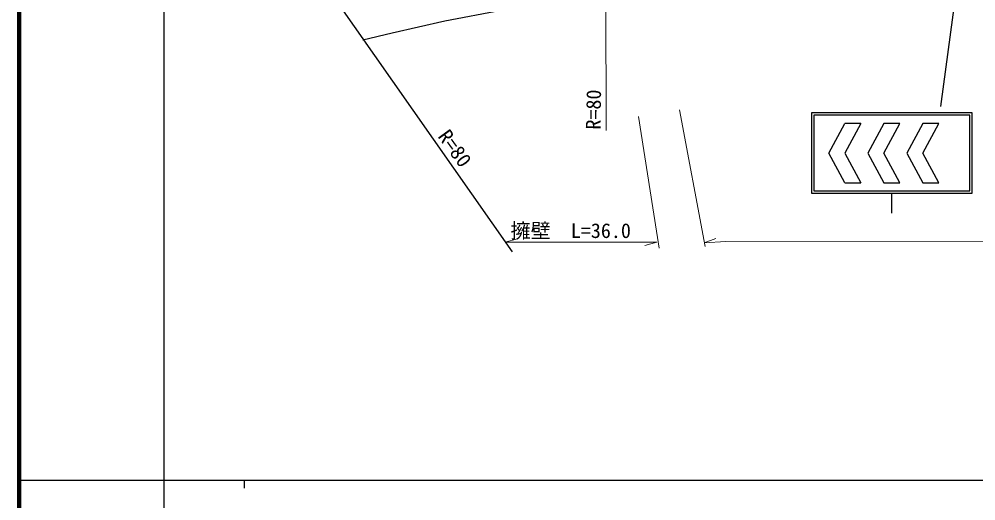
# Model space of a CAD drawing. Units: millimetres, scale not verified. Extents: x 40000 to 680000, y 20000 to 380000.
# Drawn here: x 40000 to 159073, y 202409 to 262424 of the extents above; entities that cross this region are included whole.
import ezdxf
from ezdxf.enums import TextEntityAlignment as Align

# ---------------------------------------------------------------- set-up
doc = ezdxf.new("R2010")
doc.units = ezdxf.units.MM
doc.header["$LTSCALE"] = 1000
for name, color, linetype, lineweight in [('M-BGD', 7, 'Continuous', 25), ('M-BMK-OTRS', 5, 'Continuous', 25), ('M-STR-HTXT', 7, 'Continuous', 13), ('M-STR-STRC', 7, 'Continuous', 25), ('M-TTL', 2, 'Continuous', 140), ('M-TTL-BAND', 7, 'Continuous', 25)]:
    doc.layers.add(name, color=color, linetype=linetype, lineweight=lineweight)
doc.styles.add('ＭＳ ゴシック', font='')
doc.styles.get('ＭＳ ゴシック').set_extended_font_data('MS Gothic')

msp = doc.modelspace()

# ---------------------------------------------------------------- linework, layer by layer
at = {"layer": 'M-BGD'}
for p, q in [((99981, 263510), (92994, 262160)), ((92994, 262160), (86418, 260692)), ((86418, 260692), (82778, 259811))]:
    msp.add_line(p, q, dxfattribs=at)
at = {"layer": 'M-BMK-OTRS'}
msp.add_line((77062, 268120), (101376, 233414), dxfattribs=at)
at = {"layer": 'M-STR-HTXT'}
for p, q in [((112989, 276382), (113081, 248550)), ((119637, 233901), (117076, 250291)), ((125373, 234106), (122198, 251110)), ((100509, 234621), (102006, 235051)), ((102205, 234633), (100509, 234621)), ((102205, 234633), (119374, 234633)), ((119374, 234633), (117874, 234213)), ((125241, 234570), (126713, 235079)), ((127971, 234734), (125241, 234570)), ((127971, 234734), (389855, 235103))]:
    msp.add_line(p, q, dxfattribs=at)
at = {"layer": 'M-STR-STRC'}
for p, q in [((154710, 251534), (157455, 271990)), ((158617, 250741), (138617, 250741)), ((138617, 250741), (138617, 240741)), ((158317, 250441), (138917, 250441)), ((138917, 250441), (138917, 241041)), ((158317, 241041), (158317, 250441)), ((158617, 240741), (158617, 250741)), ((140767, 245741), (142767, 249441)), ((144767, 249441), (142767, 249441)), ((144767, 249441), (142767, 245741)), ((147617, 249441), (145617, 245741)), ((149617, 249441), (147617, 249441)), ((147617, 245741), (149617, 249441)), ((152467, 249441), (150467, 245741)), ((154467, 249441), (152467, 249441)), ((152467, 245741), (154467, 249441)), ((142767, 242041), (140767, 245741)), ((142767, 245741), (144767, 242041)), ((145617, 245741), (147617, 242041)), ((149617, 242041), (147617, 245741)), ((150467, 245741), (152467, 242041)), ((154467, 242041), (152467, 245741)), ((142767, 242041), (144767, 242041)), ((147617, 242041), (149617, 242041)), ((152467, 242041), (154467, 242041)), ((138617, 240741), (158617, 240741)), ((138917, 241041), (158317, 241041)), ((148617, 238241), (148617, 240741))]:
    msp.add_line(p, q, dxfattribs=at)
at = {"layer": 'M-TTL'}
msp.add_line((40000, 380000), (40000, 20000), dxfattribs=at)
at = {"layer": 'M-TTL-BAND'}
for p, q in [((58000, 370000), (58000, 20000)), ((40000, 205000), (579000, 205000)), ((68000, 205000), (68000, 204000))]:
    msp.add_line(p, q, dxfattribs=at)

# ---------------------------------------------------------------- texts
at = {"layer": 'M-STR-HTXT', "style": 'ＭＳ ゴシック'}
for rotation, p in [(89.2, (112910, 248644)), (305.9, (91589, 247489))]:
    msp.add_text('R=80', height=1833, rotation=rotation, dxfattribs=at).set_placement(p, align=Align.BOTTOM_LEFT)
msp.add_text('擁壁\u3000L=36.0', height=1833, dxfattribs=at).set_placement((101160, 234606), align=Align.BOTTOM_LEFT)

doc.saveas('drawing.dxf')
